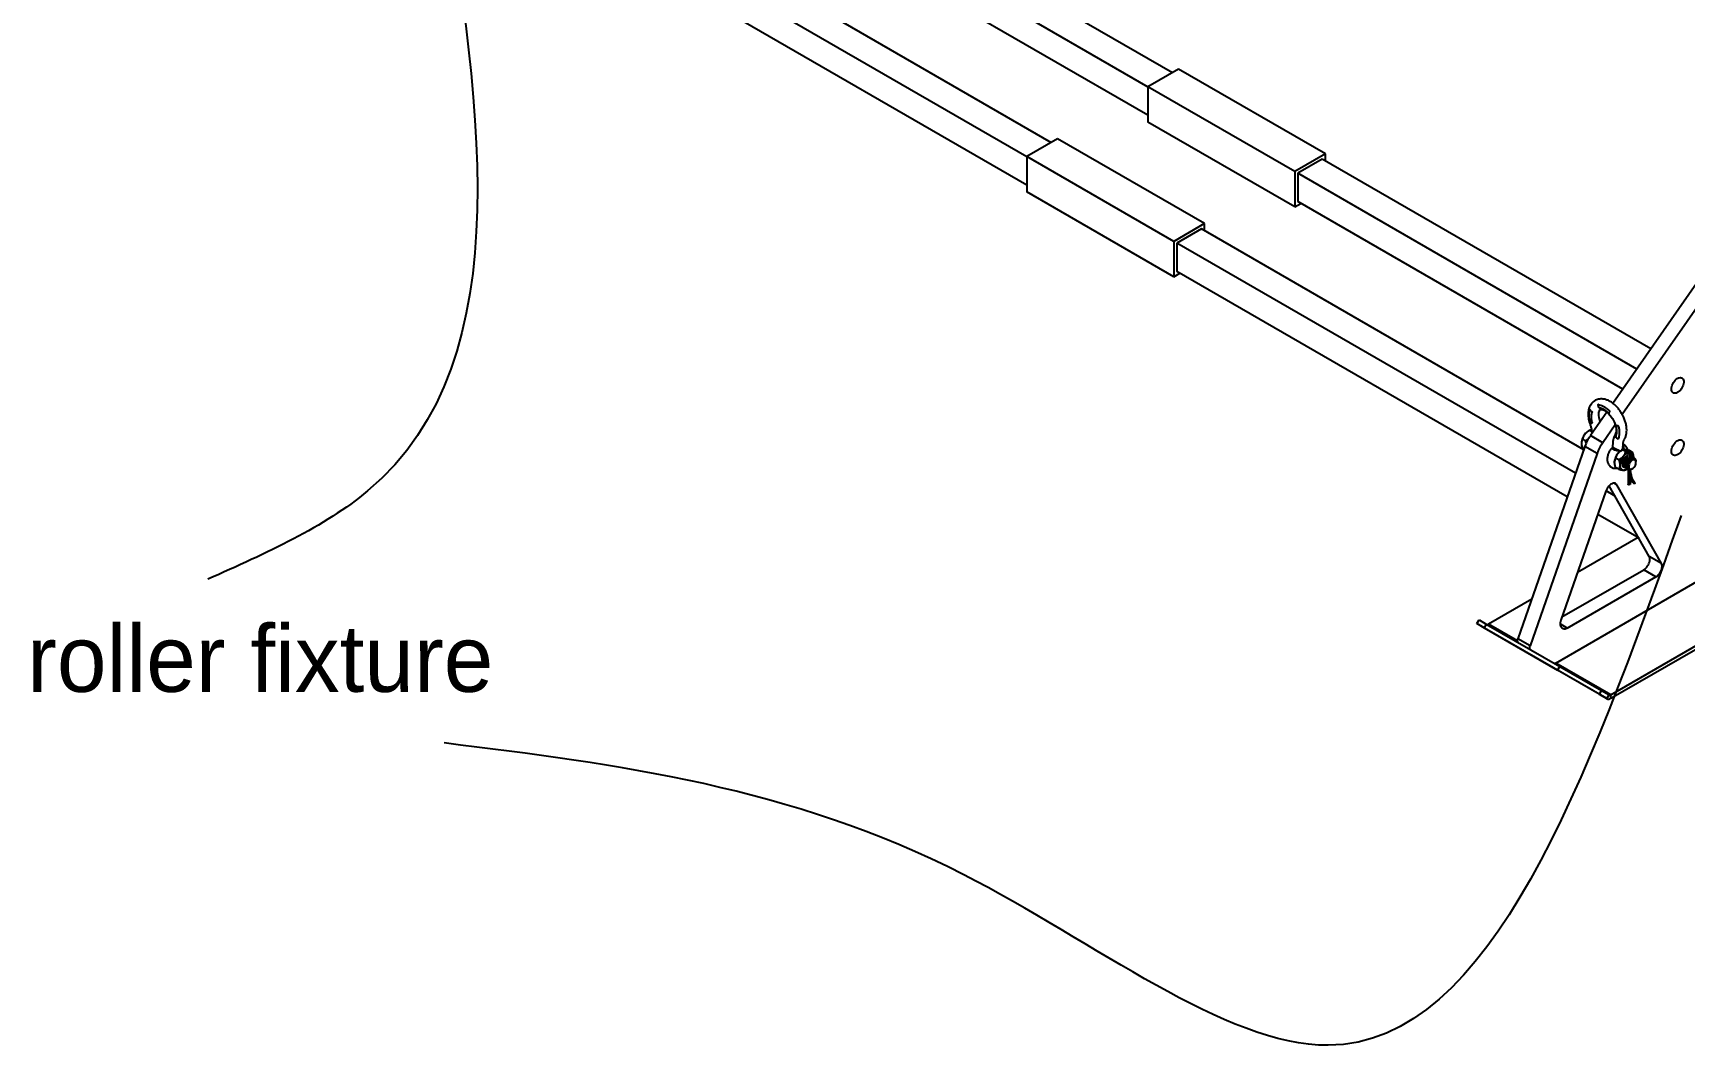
# Model space of a CAD drawing. Header units: inches. Extents: x 0.9 to 37.1, y -8.4 to 11.7.
# Drawn here: x 16.651 to 17.889, y -7.917 to -7.158 of the extents above; entities that cross this region are included whole.
import ezdxf

# ---------------------------------------------------------------- set-up
doc = ezdxf.new("R2010")
doc.units = ezdxf.units.IN
doc.header["$MEASUREMENT"] = 0

msp = doc.modelspace()

# ---------------------------------------------------------------- linework, layer by layer
at = {"color": 7, "linetype": 'Continuous', "lineweight": 25}
for p, q in [((17.12, -6.9657), (17.5045, -7.1876)), ((17.1016, -6.9763), (17.4861, -7.1982)), ((17.1016, -6.9974), (17.4861, -7.2194)), ((17.011, -7.0286), (17.3955, -7.2505)), ((17.0293, -7.018), (17.4138, -7.24)), ((17.011, -7.0498), (17.3955, -7.2717)), ((17.509, -7.185), (17.4861, -7.1982)), ((17.6191, -7.2485), (17.509, -7.185)), ((17.5962, -7.2618), (17.4861, -7.1982)), ((17.4861, -7.1982), (17.4861, -7.2247)), ((17.5962, -7.2882), (17.4861, -7.2247)), ((17.4184, -7.2373), (17.3955, -7.2505)), ((17.5285, -7.3008), (17.4184, -7.2373)), ((17.5055, -7.3141), (17.3955, -7.2505)), ((17.3955, -7.2505), (17.3955, -7.277)), ((17.6191, -7.2485), (17.5962, -7.2618)), ((17.6168, -7.2525), (17.5985, -7.2631)), ((17.863, -7.3946), (17.6168, -7.2525)), ((17.6191, -7.2538), (17.6191, -7.2485)), ((17.5962, -7.2618), (17.5962, -7.2882)), ((17.5985, -7.2631), (17.5985, -7.2843)), ((17.8525, -7.4097), (17.5985, -7.2631)), ((17.5055, -7.3406), (17.3955, -7.277)), ((17.5962, -7.2882), (17.6008, -7.2856)), ((17.842, -7.4248), (17.5985, -7.2843)), ((17.5285, -7.3008), (17.5055, -7.3141)), ((17.5285, -7.3061), (17.5285, -7.3008)), ((17.5055, -7.3141), (17.5055, -7.3406)), ((17.5262, -7.3048), (17.5078, -7.3154)), ((17.8127, -7.4702), (17.5262, -7.3048)), ((17.5078, -7.3154), (17.5078, -7.3366)), ((17.8065, -7.4878), (17.5078, -7.3154)), ((17.5055, -7.3406), (17.5101, -7.3379)), ((17.8004, -7.5055), (17.5078, -7.3366)), ((17.8972, -7.3456), (17.8346, -7.4355)), ((17.9064, -7.3509), (17.8416, -7.4438)), ((17.8236, -7.4366), (17.8235, -7.4367)), ((17.8172, -7.44), (17.8171, -7.4401)), ((17.8171, -7.4496), (17.8172, -7.4495)), ((17.8175, -7.45), (17.8174, -7.4501)), ((17.83, -7.442), (17.8177, -7.4596)), ((17.8187, -7.4502), (17.8188, -7.4502)), ((17.8188, -7.4502), (17.8189, -7.4501)), ((17.824, -7.4386), (17.8241, -7.4385)), ((17.8246, -7.4389), (17.8245, -7.4389)), ((17.8312, -7.4428), (17.8313, -7.4427)), ((17.814, -7.4634), (17.8117, -7.4621)), ((17.8169, -7.4557), (17.8161, -7.4562)), ((17.8187, -7.4568), (17.8169, -7.4557)), ((17.8269, -7.4649), (17.8177, -7.4596)), ((17.8363, -7.4514), (17.8269, -7.4649)), ((17.8368, -7.4522), (17.8367, -7.4523)), ((17.8367, -7.46), (17.8368, -7.4599)), ((17.8368, -7.4606), (17.8367, -7.4606)), ((17.8381, -7.462), (17.8382, -7.462)), ((17.8136, -7.4676), (17.7633, -7.6118)), ((17.8228, -7.4729), (17.7725, -7.6171)), ((17.8129, -7.4697), (17.8117, -7.469)), ((17.8228, -7.4729), (17.8136, -7.4676)), ((17.8343, -7.4679), (17.8343, -7.4679)), ((17.8418, -7.4701), (17.841, -7.4705)), ((17.8441, -7.4714), (17.8418, -7.4701)), ((17.8421, -7.4679), (17.8421, -7.4677)), ((17.8493, -7.4719), (17.8469, -7.4705)), ((17.8389, -7.4778), (17.8366, -7.4765)), ((17.8389, -7.4847), (17.8366, -7.4834)), ((17.8426, -7.483), (17.8427, -7.4831)), ((17.8435, -7.4835), (17.8436, -7.4836)), ((17.8441, -7.4852), (17.8449, -7.4847)), ((17.8444, -7.4841), (17.8445, -7.4841)), ((17.8452, -7.4763), (17.8453, -7.4764)), ((17.8453, -7.4846), (17.8454, -7.4847)), ((17.8474, -7.485), (17.8474, -7.4962)), ((17.8479, -7.4762), (17.848, -7.4762)), ((17.8485, -7.4847), (17.849, -7.4844)), ((17.8489, -7.4755), (17.8488, -7.4754)), ((17.849, -7.4844), (17.8488, -7.4845)), ((17.8488, -7.4845), (17.849, -7.4844)), ((17.849, -7.4844), (17.8491, -7.4843)), ((17.8498, -7.476), (17.8497, -7.4759)), ((17.85, -7.4762), (17.8501, -7.4758)), ((17.8507, -7.4765), (17.8506, -7.4765)), ((17.8518, -7.4785), (17.8518, -7.4789)), ((17.8518, -7.4785), (17.8518, -7.4788)), ((17.8518, -7.4789), (17.8518, -7.4788)), ((17.8518, -7.4796), (17.8518, -7.4794)), ((17.8618, -7.55), (17.8318, -7.4971)), ((17.8376, -7.4964), (17.8355, -7.4952)), ((17.8709, -7.5553), (17.8376, -7.4964)), ((17.8497, -7.495), (17.8508, -7.4956)), ((17.8293, -7.5011), (17.7956, -7.5979)), ((17.8362, -7.505), (17.8294, -7.501)), ((17.8541, -7.5364), (17.8232, -7.5186)), ((17.8534, -7.536), (17.808, -7.5622)), ((17.7964, -7.5954), (17.8576, -7.56)), ((17.8668, -7.5653), (17.8576, -7.56)), ((17.8709, -7.5553), (17.8618, -7.55)), ((17.7917, -7.6299), (17.9038, -7.5652)), ((17.8004, -7.6037), (17.8668, -7.5653)), ((17.7737, -7.582), (17.7413, -7.6007)), ((17.7326, -7.6004), (17.7343, -7.5976)), ((17.7343, -7.5976), (17.7396, -7.6007)), ((17.833, -7.6537), (17.9451, -7.589)), ((17.833, -7.6563), (17.9474, -7.5903)), ((17.7383, -7.6037), (17.7326, -7.6004)), ((17.738, -7.6035), (17.7326, -7.6004)), ((17.7396, -7.6007), (17.738, -7.6035)), ((17.738, -7.6035), (17.793, -7.6353)), ((17.83, -7.6566), (17.7383, -7.6037)), ((17.7396, -7.6007), (17.7947, -7.6324)), ((17.7631, -7.6133), (17.7413, -7.6007)), ((17.8004, -7.6037), (17.7951, -7.6006)), ((17.7964, -7.6035), (17.7972, -7.604)), ((17.7725, -7.6171), (17.7633, -7.6118)), ((17.833, -7.6537), (17.7917, -7.6299)), ((17.793, -7.6353), (17.7947, -7.6324)), ((17.8243, -7.6533), (17.793, -7.6353)), ((17.7947, -7.6324), (17.826, -7.6505)), ((17.826, -7.6505), (17.8243, -7.6533)), ((17.8243, -7.6533), (17.83, -7.6566)), ((17.826, -7.6505), (17.8317, -7.6538)), ((17.83, -7.6566), (17.8317, -7.6538)), ((17.833, -7.6563), (17.833, -7.6537))]:
    msp.add_line(p, q, dxfattribs=at)
at = {"color": 7, "linetype": 'Continuous', "lineweight": 25, "flags": 128}
for points in [[(17.8784, -7.4246), (17.8785, -7.4237), (17.8787, -7.4227), (17.879, -7.4217), (17.8794, -7.4207), (17.88, -7.4198), (17.8806, -7.4189), (17.8813, -7.4181), (17.882, -7.4174), (17.8828, -7.4168), (17.8836, -7.4164), (17.8843, -7.4162), (17.8851, -7.4161), (17.8857, -7.4162), (17.8863, -7.4164), (17.8868, -7.4168), (17.8872, -7.4174), (17.8874, -7.4181), (17.8876, -7.4189), (17.8876, -7.4198), (17.8874, -7.4208), (17.8872, -7.4218), (17.8868, -7.4228), (17.8863, -7.4238), (17.8857, -7.4247), (17.8851, -7.4255), (17.8843, -7.4263), (17.8836, -7.4269), (17.8828, -7.4274), (17.882, -7.4277), (17.8813, -7.4279), (17.8806, -7.4279), (17.88, -7.4277), (17.8794, -7.4274), (17.879, -7.4269), (17.8787, -7.4263), (17.8785, -7.4255), (17.8784, -7.4246)], [(17.8251, -7.449), (17.8249, -7.4484), (17.8245, -7.4473), (17.8243, -7.4461), (17.824, -7.4445), (17.824, -7.4431), (17.8241, -7.4418), (17.8244, -7.4409), (17.8248, -7.4403), (17.8251, -7.44), (17.8255, -7.4399), (17.8259, -7.4399), (17.8267, -7.4401), (17.8278, -7.4405), (17.8293, -7.4414), (17.8309, -7.4427), (17.8326, -7.4446), (17.8342, -7.4468), (17.8355, -7.4492), (17.8364, -7.4517), (17.8367, -7.4529), (17.8369, -7.454), (17.837, -7.455), (17.837, -7.4558), (17.8369, -7.4567), (17.8368, -7.4573), (17.8366, -7.458), (17.8363, -7.4588), (17.8357, -7.4598), (17.8352, -7.461), (17.835, -7.4618), (17.8347, -7.4627), (17.8345, -7.4639), (17.8344, -7.4655), (17.8343, -7.4673), (17.8343, -7.4679), (17.8343, -7.4679)], [(17.8784, -7.4712), (17.8785, -7.4703), (17.8787, -7.4693), (17.879, -7.4683), (17.8794, -7.4673), (17.88, -7.4664), (17.8806, -7.4655), (17.8813, -7.4647), (17.882, -7.464), (17.8828, -7.4634), (17.8836, -7.463), (17.8843, -7.4628), (17.8851, -7.4627), (17.8857, -7.4628), (17.8863, -7.463), (17.8868, -7.4634), (17.8872, -7.464), (17.8874, -7.4647), (17.8876, -7.4655), (17.8876, -7.4664), (17.8874, -7.4674), (17.8872, -7.4684), (17.8868, -7.4694), (17.8863, -7.4704), (17.8857, -7.4713), (17.8851, -7.4721), (17.8843, -7.4729), (17.8836, -7.4735), (17.8828, -7.474), (17.882, -7.4743), (17.8813, -7.4745), (17.8806, -7.4745), (17.88, -7.4743), (17.8794, -7.474), (17.879, -7.4735), (17.8787, -7.4729), (17.8785, -7.4721), (17.8784, -7.4712)], [(17.8452, -7.4747), (17.8449, -7.4748), (17.8442, -7.4753), (17.8436, -7.4759), (17.843, -7.4766), (17.8425, -7.4774), (17.8421, -7.4782), (17.8417, -7.4791), (17.8415, -7.4799), (17.8415, -7.4807), (17.8415, -7.4815), (17.8417, -7.4821), (17.8421, -7.4826), (17.8424, -7.4829)], [(17.8475, -7.4721), (17.8469, -7.4721), (17.8462, -7.4722), (17.8456, -7.4725), (17.8449, -7.4728), (17.8442, -7.4732), (17.8436, -7.4738), (17.8429, -7.4744), (17.8423, -7.4751)], [(17.8477, -7.4769), (17.8477, -7.4768), (17.8478, -7.4765), (17.8479, -7.4761), (17.8483, -7.4754), (17.8485, -7.4747), (17.8485, -7.474), (17.8483, -7.4734), (17.848, -7.4731), (17.8477, -7.4729), (17.8473, -7.4728), (17.8469, -7.4728), (17.8463, -7.4731), (17.8457, -7.4736), (17.8454, -7.474), (17.8452, -7.4745), (17.8451, -7.4749), (17.8451, -7.4753), (17.8451, -7.4757), (17.8452, -7.476), (17.8453, -7.4762), (17.8455, -7.4764), (17.8457, -7.4766), (17.8458, -7.4768), (17.8459, -7.4771), (17.8459, -7.4771)], [(17.8501, -7.4758), (17.85, -7.475), (17.8499, -7.4743), (17.8497, -7.4737), (17.8494, -7.4732), (17.849, -7.4728), (17.8485, -7.4724), (17.848, -7.4722), (17.8475, -7.4721)], [(17.8397, -7.4817), (17.8398, -7.4825), (17.8399, -7.4832), (17.8401, -7.4838), (17.8404, -7.4843), (17.8408, -7.4847), (17.8412, -7.4851), (17.8418, -7.4853), (17.8423, -7.4854)], [(17.8463, -7.4848), (17.8462, -7.4849), (17.8454, -7.4847), (17.8449, -7.4842), (17.8446, -7.4834), (17.8445, -7.4825), (17.8447, -7.4814), (17.8451, -7.4803), (17.8457, -7.4792), (17.8464, -7.4782), (17.8473, -7.4773), (17.8482, -7.4767), (17.8491, -7.4764), (17.85, -7.4763), (17.8507, -7.4765), (17.8515, -7.4773), (17.8518, -7.4785), (17.8518, -7.4785)], [(17.8491, -7.478), (17.8485, -7.4784), (17.848, -7.479), (17.8474, -7.4796), (17.847, -7.4803), (17.8467, -7.4811), (17.8465, -7.4819), (17.8464, -7.4826), (17.8464, -7.4833), (17.8466, -7.4838), (17.8468, -7.4843), (17.8472, -7.4846), (17.8477, -7.4847), (17.8482, -7.4847), (17.8488, -7.4845), (17.8494, -7.4842), (17.85, -7.4837), (17.8505, -7.4831), (17.851, -7.4824), (17.8514, -7.4817), (17.8516, -7.4809), (17.8518, -7.4801), (17.8518, -7.4794), (17.8517, -7.4788), (17.8515, -7.4783), (17.8512, -7.4779), (17.8508, -7.4777), (17.8502, -7.4777), (17.8497, -7.4778), (17.8491, -7.478)], [(17.8376, -7.4964), (17.8371, -7.4959), (17.8366, -7.4955), (17.836, -7.4953), (17.8354, -7.4952), (17.8346, -7.4953), (17.8338, -7.4956), (17.8331, -7.496), (17.8323, -7.4966), (17.8316, -7.4974), (17.8309, -7.4982), (17.8303, -7.4991), (17.8298, -7.5001), (17.8293, -7.5011)], [(17.8474, -7.4962), (17.8471, -7.4963), (17.8468, -7.4964), (17.8464, -7.4964), (17.8461, -7.4963), (17.8459, -7.4961), (17.8459, -7.4959)], [(17.8576, -7.56), (17.8584, -7.5595), (17.8592, -7.5589), (17.8599, -7.5581), (17.8605, -7.5572), (17.8611, -7.5563), (17.8615, -7.5553), (17.8619, -7.5543), (17.8621, -7.5533), (17.8622, -7.5524), (17.8622, -7.5515), (17.862, -7.5507), (17.8618, -7.55)], [(17.8668, -7.5653), (17.8676, -7.5648), (17.8683, -7.5642), (17.869, -7.5634), (17.8697, -7.5625), (17.8702, -7.5616), (17.8707, -7.5606), (17.8711, -7.5596), (17.8713, -7.5586), (17.8714, -7.5577), (17.8714, -7.5568), (17.8712, -7.556), (17.8709, -7.5553)], [(17.7956, -7.5979), (17.7953, -7.5988), (17.7951, -7.5997), (17.7951, -7.6006), (17.7951, -7.6014), (17.7953, -7.6021), (17.7956, -7.6027), (17.796, -7.6032), (17.7964, -7.6035)], [(17.7637, -7.6146), (17.7635, -7.6144), (17.7633, -7.6142), (17.7632, -7.6139), (17.7631, -7.6135), (17.7631, -7.6131), (17.7631, -7.6127), (17.7632, -7.6122), (17.7633, -7.6118)], [(17.7729, -7.6199), (17.7727, -7.6197), (17.7725, -7.6195), (17.7723, -7.6192), (17.7723, -7.6188), (17.7722, -7.6184), (17.7723, -7.618), (17.7723, -7.6175), (17.7725, -7.6171)]]:
    msp.add_lwpolyline(points, dxfattribs=at)
at = {"color": 7, "linetype": 'Continuous', "lineweight": 25}
for centre, radius, start, end in [((17.8221, -7.4656), 0.0112, 140.2279, 177.3607), ((17.821, -7.4643), 0.0095, 121.1127, 142.0209), ((17.8448, -7.4786), 0.0331, 145.0468, 160.6009), ((17.854, -7.4839), 0.0331, 145.0468, 160.6009), ((17.847, -7.48), 0.0112, 140.2279, 177.3607), ((17.8459, -7.4787), 0.0095, 121.1127, 142.0209), ((17.8509, -7.4823), 0.0112, 140.2279, 177.3607), ((17.8424, -7.4805), 0.00487, 268.8707, 305.1556), ((17.8504, -7.4951), 0.000721, 308.9204, 35.3472), ((17.7405, -7.5996), 0.0014, 249.6196, 305.267), ((17.7985, -7.601), 0.00326, 245.686, 305.6182), ((17.7909, -7.6287), 0.0014, 249.6196, 305.267), ((17.8313, -7.6539), 0.003, 245.686, 305.6182), ((17.8322, -7.6526), 0.00137, 245.686, 305.6182)]:
    msp.add_arc(centre, radius, start, end, dxfattribs=at)
for points in [[(16.9523, -7.0053), (16.9016, -7.501), (16.7818, -7.5672)], [(17.8857, -7.5193), (17.6213, -7.9162), (17.3482, -7.7885), (16.959, -7.6898)]]:
    msp.add_spline(points, degree=3)
for points, knots in [([(17.8422, -7.4679), (17.8422, -7.4679), (17.8422, -7.4674), (17.8422, -7.4665), (17.8422, -7.4656), (17.8423, -7.4648), (17.8425, -7.4642), (17.8426, -7.4637), (17.8427, -7.4633), (17.843, -7.4627), (17.8434, -7.4619), (17.8439, -7.461), (17.8443, -7.4598), (17.8446, -7.4587), (17.8448, -7.4573), (17.8449, -7.4554), (17.8448, -7.453), (17.8443, -7.4503), (17.8434, -7.4475), (17.8422, -7.4448), (17.8407, -7.4423), (17.8391, -7.4399), (17.8372, -7.4377), (17.8351, -7.4358), (17.8329, -7.4342), (17.8307, -7.4331), (17.8287, -7.4324), (17.827, -7.4321), (17.8255, -7.4321), (17.8239, -7.4322), (17.8223, -7.4327), (17.821, -7.4334), (17.8197, -7.4343), (17.8185, -7.4356), (17.8175, -7.4371), (17.8168, -7.4386), (17.8163, -7.4402), (17.8161, -7.442), (17.816, -7.4438), (17.8161, -7.4455), (17.8164, -7.4471), (17.8167, -7.4488), (17.8173, -7.4507), (17.8179, -7.4524), (17.8183, -7.454), (17.8185, -7.4553), (17.8187, -7.4568), (17.8187, -7.4577), (17.8188, -7.4581)], [0, 0, 0, 0, 0.001915, 0.020426, 0.034805, 0.047289, 0.058553, 0.067988, 0.0765, 0.086026, 0.099052, 0.121173, 0.140095, 0.155506, 0.168971, 0.196451, 0.226204, 0.25973, 0.293698, 0.326108, 0.35765, 0.389639, 0.422116, 0.45496, 0.488095, 0.520756, 0.551843, 0.570243, 0.591195, 0.615707, 0.638437, 0.658997, 0.67806, 0.704528, 0.732169, 0.752255, 0.775029, 0.800033, 0.823014, 0.843075, 0.862421, 0.882059, 0.904173, 0.930255, 0.944583, 0.962157, 0.981621, 1, 1, 1, 1]), ([(17.8235, -7.4367), (17.8235, -7.4366), (17.8235, -7.4365), (17.8235, -7.4364), (17.8236, -7.4363), (17.8237, -7.4363), (17.8237, -7.4363), (17.8237, -7.4363)], [0, 0, 0, 0, 0.222829, 0.445601, 0.668475, 0.881359, 1, 1, 1, 1]), ([(17.8235, -7.4367), (17.8235, -7.437), (17.8236, -7.4376), (17.8238, -7.4382), (17.824, -7.4386)], [0, 0, 0, 0, 0.394872, 1, 1, 1, 1]), ([(17.8237, -7.4363), (17.8237, -7.4363), (17.8236, -7.4363), (17.8236, -7.4364), (17.8236, -7.4365), (17.8236, -7.4366), (17.8236, -7.4366)], [0, 0, 0, 0, 0.003807, 0.330978, 0.681257, 1, 1, 1, 1]), ([(17.8241, -7.4385), (17.824, -7.4383), (17.8237, -7.4378), (17.8236, -7.4371), (17.8236, -7.4367), (17.8236, -7.4366)], [0, 0, 0, 0, 0.379037, 0.977812, 1, 1, 1, 1]), ([(17.8237, -7.4363), (17.8243, -7.4364), (17.8254, -7.4366), (17.8272, -7.4374), (17.8291, -7.4385), (17.8307, -7.4398), (17.8317, -7.4407), (17.832, -7.441)], [0, 0, 0, 0, 0.209549, 0.424202, 0.651946, 0.886295, 1, 1, 1, 1]), ([(17.8171, -7.4496), (17.8169, -7.4488), (17.8165, -7.4473), (17.8163, -7.4451), (17.8164, -7.4429), (17.8167, -7.4413), (17.817, -7.4404), (17.8171, -7.4401)], [0, 0, 0, 0, 0.209482, 0.424062, 0.651773, 0.886085, 1, 1, 1, 1]), ([(17.8172, -7.44), (17.817, -7.4406), (17.8166, -7.4417), (17.8164, -7.4436), (17.8165, -7.4459), (17.8168, -7.4479), (17.8171, -7.4491), (17.8172, -7.4495)], [0, 0, 0, 0, 0.209549, 0.424202, 0.651947, 0.886295, 1, 1, 1, 1]), ([(17.8171, -7.4401), (17.8171, -7.4401), (17.8171, -7.44), (17.8172, -7.44), (17.8173, -7.44), (17.8173, -7.4401), (17.8174, -7.4402), (17.8174, -7.4402)], [0, 0, 0, 0, 0.195099, 0.38994, 0.591787, 0.806895, 1, 1, 1, 1]), ([(17.8174, -7.4501), (17.8174, -7.4501), (17.8173, -7.45), (17.8172, -7.4499), (17.8172, -7.4498), (17.8171, -7.4497), (17.8171, -7.4496), (17.8171, -7.4496)], [0, 0, 0, 0, 0.222841, 0.445633, 0.668355, 0.881018, 1, 1, 1, 1]), ([(17.8172, -7.4495), (17.8172, -7.4496), (17.8172, -7.4497), (17.8173, -7.4498), (17.8174, -7.4499), (17.8174, -7.45), (17.8175, -7.45), (17.8175, -7.45)], [0, 0, 0, 0, 0.194039, 0.38781, 0.588826, 0.803896, 1, 1, 1, 1]), ([(17.8174, -7.4402), (17.8175, -7.4404), (17.8179, -7.4409), (17.8184, -7.4414), (17.8187, -7.4416)], [0, 0, 0, 0, 0.394777, 1, 1, 1, 1]), ([(17.8174, -7.4501), (17.8175, -7.4501), (17.8179, -7.4502), (17.8184, -7.4502), (17.8187, -7.4502)], [0, 0, 0, 0, 0.394855, 1, 1, 1, 1]), ([(17.8188, -7.4502), (17.8186, -7.4502), (17.8181, -7.4502), (17.8177, -7.4501), (17.8175, -7.45), (17.8175, -7.45)], [0, 0, 0, 0, 0.379023, 0.977782, 1, 1, 1, 1]), ([(17.819, -7.4498), (17.8189, -7.4493), (17.8186, -7.4482), (17.8184, -7.4466), (17.8184, -7.4449), (17.8186, -7.4433), (17.8189, -7.4425), (17.819, -7.4421)], [0, 0, 0, 0, 0.177663, 0.358328, 0.588614, 0.825576, 1, 1, 1, 1]), ([(17.8187, -7.4416), (17.8188, -7.4416), (17.8189, -7.4417), (17.819, -7.4418), (17.819, -7.442), (17.819, -7.442), (17.819, -7.4421), (17.819, -7.4421)], [0, 0, 0, 0, 0.231752, 0.463452, 0.694894, 0.914305, 1, 1, 1, 1]), ([(17.819, -7.4498), (17.819, -7.4498), (17.819, -7.4499), (17.819, -7.45), (17.8189, -7.4501), (17.8188, -7.4502), (17.8188, -7.4502), (17.8187, -7.4502)], [0, 0, 0, 0, 0.201398, 0.402484, 0.611924, 0.836481, 1, 1, 1, 1]), ([(17.8245, -7.4389), (17.8245, -7.4389), (17.8244, -7.4389), (17.8243, -7.4388), (17.8242, -7.4388), (17.8241, -7.4387), (17.824, -7.4386), (17.824, -7.4386)], [0, 0, 0, 0, 0.201517, 0.402727, 0.612158, 0.836545, 1, 1, 1, 1]), ([(17.8241, -7.4385), (17.8241, -7.4385), (17.8242, -7.4386), (17.8243, -7.4387), (17.8245, -7.4388), (17.8246, -7.4389), (17.8246, -7.4389), (17.8246, -7.4389)], [0, 0, 0, 0, 0.232737, 0.465417, 0.697853, 0.917226, 1, 1, 1, 1]), ([(17.8245, -7.4389), (17.8249, -7.439), (17.8257, -7.4391), (17.827, -7.4397), (17.8285, -7.4405), (17.8299, -7.4416), (17.8308, -7.4424), (17.8312, -7.4428)], [0, 0, 0, 0, 0.177675, 0.358353, 0.588677, 0.825681, 1, 1, 1, 1]), ([(17.8313, -7.4427), (17.8309, -7.4424), (17.8302, -7.4416), (17.8289, -7.4406), (17.8274, -7.4398), (17.8259, -7.4391), (17.825, -7.4389), (17.8246, -7.4389)], [0, 0, 0, 0, 0.171093, 0.344863, 0.575187, 0.812191, 1, 1, 1, 1]), ([(17.8315, -7.4429), (17.8315, -7.4429), (17.8314, -7.4429), (17.8314, -7.4429), (17.8313, -7.4429), (17.8312, -7.4428), (17.8312, -7.4428), (17.8312, -7.4428)], [0, 0, 0, 0, 0.231768, 0.463485, 0.694955, 0.914385, 1, 1, 1, 1]), ([(17.8313, -7.4427), (17.8313, -7.4427), (17.8314, -7.4428), (17.8314, -7.4429), (17.8315, -7.4429), (17.8315, -7.4429)], [0, 0, 0, 0, 0.396927, 0.793205, 1, 1, 1, 1]), ([(17.832, -7.4416), (17.8319, -7.4418), (17.8316, -7.4423), (17.8315, -7.4427), (17.8315, -7.4429)], [0, 0, 0, 0, 0.394872, 1, 1, 1, 1]), ([(17.832, -7.441), (17.832, -7.441), (17.832, -7.4411), (17.8321, -7.4412), (17.8321, -7.4414), (17.8321, -7.4415), (17.832, -7.4416), (17.832, -7.4416)], [0, 0, 0, 0, 0.195126, 0.389995, 0.591841, 0.806918, 1, 1, 1, 1]), ([(17.8117, -7.4621), (17.8116, -7.4624), (17.8113, -7.463), (17.811, -7.464), (17.8109, -7.4647), (17.8109, -7.4651)], [0, 0, 0, 0, 0.372063, 0.681847, 1, 1, 1, 1]), ([(17.8135, -7.4585), (17.8131, -7.459), (17.8123, -7.4602), (17.8119, -7.4615), (17.8117, -7.4621)], [0, 0, 0, 0, 0.504002, 1, 1, 1, 1]), ([(17.8169, -7.4557), (17.8163, -7.456), (17.8152, -7.4567), (17.8141, -7.4577), (17.8136, -7.4583), (17.8135, -7.4585)], [0, 0, 0, 0, 0.432386, 0.879556, 1, 1, 1, 1]), ([(17.814, -7.4634), (17.8145, -7.4631), (17.8155, -7.4626), (17.8162, -7.4618), (17.8165, -7.4616)], [0, 0, 0, 0, 0.6016306, 1, 1, 1, 1]), ([(17.8187, -7.4555), (17.8183, -7.4555), (17.8174, -7.4554), (17.8171, -7.4556), (17.8169, -7.4557)], [0, 0, 0, 0, 0.504002, 1, 1, 1, 1]), ([(17.8367, -7.4523), (17.8367, -7.4523), (17.8366, -7.4522), (17.8366, -7.4521), (17.8367, -7.452), (17.8367, -7.452), (17.8367, -7.452), (17.8367, -7.452)], [0, 0, 0, 0, 0.201542, 0.402777, 0.612209, 0.836572, 1, 1, 1, 1]), ([(17.8367, -7.4606), (17.8367, -7.4606), (17.8367, -7.4605), (17.8366, -7.4603), (17.8366, -7.4602), (17.8367, -7.46), (17.8367, -7.46), (17.8367, -7.46)], [0, 0, 0, 0, 0.231767, 0.463476, 0.695096, 0.914668, 1, 1, 1, 1]), ([(17.8381, -7.4521), (17.8379, -7.4521), (17.8373, -7.4522), (17.837, -7.4521), (17.8367, -7.452)], [0, 0, 0, 0, 0.394777, 1, 1, 1, 1]), ([(17.8367, -7.452), (17.8367, -7.452), (17.8367, -7.4521), (17.8368, -7.4522), (17.8368, -7.4522), (17.8368, -7.4522)], [0, 0, 0, 0, 0.321002, 0.813837, 1, 1, 1, 1]), ([(17.8367, -7.4523), (17.8368, -7.4528), (17.8371, -7.4539), (17.8373, -7.4555), (17.8373, -7.4572), (17.8371, -7.4588), (17.8368, -7.4596), (17.8367, -7.46)], [0, 0, 0, 0, 0.177651, 0.358305, 0.588629, 0.825633, 1, 1, 1, 1]), ([(17.8368, -7.4599), (17.8368, -7.46), (17.8367, -7.46), (17.8367, -7.4602), (17.8368, -7.4603), (17.8368, -7.4604), (17.8368, -7.4605), (17.8368, -7.4606)], [0, 0, 0, 0, 0.200107, 0.399881, 0.608529, 0.833406, 1, 1, 1, 1]), ([(17.8381, -7.462), (17.8379, -7.4619), (17.8373, -7.4615), (17.837, -7.4609), (17.8367, -7.4606)], [0, 0, 0, 0, 0.394855, 1, 1, 1, 1]), ([(17.8368, -7.4599), (17.8369, -7.4596), (17.8371, -7.4589), (17.8374, -7.4575), (17.8374, -7.4558), (17.8372, -7.454), (17.8369, -7.4528), (17.8368, -7.4522)], [0, 0, 0, 0, 0.171082, 0.344839, 0.575119, 0.812076, 1, 1, 1, 1]), ([(17.8368, -7.4606), (17.837, -7.4608), (17.8373, -7.4613), (17.8378, -7.4617), (17.8382, -7.462), (17.8382, -7.462)], [0, 0, 0, 0, 0.379023, 0.977782, 1, 1, 1, 1]), ([(17.8381, -7.4521), (17.8381, -7.4521), (17.8382, -7.4521), (17.8384, -7.4522), (17.8385, -7.4523), (17.8386, -7.4524), (17.8386, -7.4525), (17.8386, -7.4525)], [0, 0, 0, 0, 0.22285, 0.445642, 0.668551, 0.881462, 1, 1, 1, 1]), ([(17.8386, -7.462), (17.8386, -7.462), (17.8385, -7.4621), (17.8385, -7.4621), (17.8383, -7.4621), (17.8382, -7.4621), (17.8381, -7.462), (17.8381, -7.462)], [0, 0, 0, 0, 0.195201, 0.390151, 0.591911, 0.806762, 1, 1, 1, 1]), ([(17.8382, -7.462), (17.8382, -7.462), (17.8383, -7.462), (17.8384, -7.4621), (17.8385, -7.4621), (17.8386, -7.462)], [0, 0, 0, 0, 0.35723, 0.714371, 1, 1, 1, 1]), ([(17.8386, -7.4525), (17.8388, -7.4533), (17.8392, -7.4548), (17.8394, -7.457), (17.8393, -7.4592), (17.839, -7.4608), (17.8387, -7.4617), (17.8386, -7.462)], [0, 0, 0, 0, 0.209549, 0.424203, 0.651947, 0.886295, 1, 1, 1, 1]), ([(17.8109, -7.4651), (17.8109, -7.4652), (17.8109, -7.4657), (17.8111, -7.4667), (17.8114, -7.468), (17.8116, -7.4687), (17.8117, -7.469)], [0, 0, 0, 0, 0.062849, 0.423373, 0.79725, 1, 1, 1, 1]), ([(17.8145, -7.4653), (17.8145, -7.4652), (17.8144, -7.4646), (17.8142, -7.4639), (17.814, -7.4634)], [0, 0, 0, 0, 0.223693, 1, 1, 1, 1]), ([(17.834, -7.4687), (17.8339, -7.4688), (17.8335, -7.4692), (17.8328, -7.47), (17.8321, -7.471), (17.8315, -7.4721), (17.831, -7.4732), (17.8306, -7.4744), (17.8304, -7.4757), (17.8303, -7.4766), (17.8303, -7.4774), (17.8303, -7.4781), (17.8304, -7.479), (17.8307, -7.48), (17.8311, -7.4809), (17.8316, -7.4817), (17.8322, -7.4824), (17.833, -7.483), (17.8339, -7.4835), (17.8348, -7.4839), (17.8357, -7.484), (17.8367, -7.4841), (17.8373, -7.484), (17.8376, -7.4839)], [0, 0, 0, 0, 0.0217794, 0.0777466, 0.1335483, 0.189364, 0.2454581, 0.3020803, 0.3595554, 0.418102, 0.4365656, 0.4711521, 0.5232643, 0.5733648, 0.6216133, 0.6684226, 0.7142601, 0.7639268, 0.8121673, 0.8594231, 0.9061656, 0.9530529, 1, 1, 1, 1]), ([(17.8397, -7.4715), (17.8396, -7.4715), (17.8391, -7.4714), (17.8381, -7.4711), (17.8369, -7.4708), (17.8358, -7.4704), (17.8348, -7.4699), (17.8341, -7.4694), (17.8338, -7.4689), (17.8339, -7.4688), (17.834, -7.4687)], [0, 0, 0, 0, 0.066002, 0.220537, 0.353052, 0.475186, 0.597307, 0.73157, 0.886622, 1, 1, 1, 1]), ([(17.8343, -7.4679), (17.8343, -7.468), (17.8342, -7.4683), (17.8341, -7.4686), (17.834, -7.4687), (17.834, -7.4687)], [0, 0, 0, 0, 0.46502, 0.990661, 1, 1, 1, 1]), ([(17.8343, -7.4679), (17.8343, -7.4679), (17.8342, -7.4679), (17.8345, -7.4682), (17.8349, -7.4684), (17.8354, -7.4687), (17.8363, -7.4692), (17.8373, -7.4697), (17.8385, -7.4703), (17.8395, -7.4708), (17.8399, -7.4711), (17.8401, -7.4712)], [0, 0, 0, 0, 0.050673, 0.211317, 0.258601, 0.349, 0.473288, 0.598767, 0.737494, 0.900897, 1, 1, 1, 1]), ([(17.8366, -7.4765), (17.8368, -7.476), (17.8371, -7.4748), (17.8378, -7.4736), (17.8383, -7.473), (17.8384, -7.4728)], [0, 0, 0, 0, 0.432386, 0.879556, 1, 1, 1, 1]), ([(17.8384, -7.4728), (17.8389, -7.4723), (17.8399, -7.4712), (17.8412, -7.4705), (17.8418, -7.4701)], [0, 0, 0, 0, 0.504002, 1, 1, 1, 1]), ([(17.8423, -7.4751), (17.8418, -7.4756), (17.8408, -7.4767), (17.8396, -7.4775), (17.8389, -7.4778)], [0, 0, 0, 0, 0.504002, 1, 1, 1, 1]), ([(17.8417, -7.47), (17.8418, -7.4698), (17.842, -7.4692), (17.8422, -7.4685), (17.8421, -7.468), (17.8421, -7.4679)], [0, 0, 0, 0, 0.380314, 0.807241, 1, 1, 1, 1]), ([(17.8451, -7.4752), (17.8448, -7.4754), (17.8443, -7.4757), (17.8435, -7.4765), (17.8428, -7.4775), (17.8422, -7.4787), (17.8418, -7.4798), (17.8416, -7.4809), (17.8417, -7.4818), (17.842, -7.4826), (17.8424, -7.4829), (17.8426, -7.483)], [0, 0, 0, 0, 0.081453, 0.196849, 0.310792, 0.426347, 0.540513, 0.655591, 0.770669, 0.884835, 1, 1, 1, 1]), ([(17.8418, -7.4701), (17.842, -7.47), (17.8423, -7.4699), (17.843, -7.4698), (17.8435, -7.4698), (17.8436, -7.4699)], [0, 0, 0, 0, 0.432386, 0.879556, 1, 1, 1, 1]), ([(17.8422, -7.4668), (17.8423, -7.467), (17.8425, -7.4673), (17.8426, -7.4679), (17.8426, -7.4686), (17.8423, -7.4694), (17.8421, -7.4698), (17.8421, -7.47)], [0, 0, 0, 0, 0.2686713, 0.2716438, 0.6253087, 0.8558311, 1, 1, 1, 1]), ([(17.8459, -7.4703), (17.8458, -7.47), (17.8456, -7.4694), (17.8451, -7.4685), (17.8445, -7.4677), (17.8438, -7.4671), (17.843, -7.4665), (17.8425, -7.4663), (17.8422, -7.4662)], [0, 0, 0, 0, 0.170792, 0.339038, 0.503016, 0.682052, 0.855271, 1, 1, 1, 1]), ([(17.8441, -7.4714), (17.8439, -7.472), (17.8436, -7.4731), (17.8429, -7.4743), (17.8424, -7.475), (17.8423, -7.4751)], [0, 0, 0, 0, 0.432386, 0.879556, 1, 1, 1, 1]), ([(17.8436, -7.4699), (17.8441, -7.4699), (17.8451, -7.4701), (17.8463, -7.4704), (17.8469, -7.4705)], [0, 0, 0, 0, 0.504002, 1, 1, 1, 1]), ([(17.8475, -7.4721), (17.847, -7.472), (17.846, -7.4719), (17.8447, -7.4716), (17.8441, -7.4714)], [0, 0, 0, 0, 0.504002, 1, 1, 1, 1]), ([(17.8474, -7.4771), (17.8474, -7.4768), (17.8475, -7.4763), (17.8479, -7.4756), (17.8481, -7.4751), (17.8482, -7.4748), (17.8482, -7.4745), (17.8481, -7.4742), (17.8478, -7.4741), (17.8474, -7.4742), (17.8471, -7.4744), (17.8467, -7.4749), (17.8466, -7.4753), (17.8465, -7.4757), (17.8466, -7.4759), (17.8467, -7.476), (17.8468, -7.4761), (17.847, -7.4762), (17.8472, -7.4765), (17.8473, -7.4768), (17.8473, -7.4771), (17.8473, -7.4772)], [0, 0, 0, 0, 0.111165, 0.207627, 0.245348, 0.283064, 0.32078, 0.377636, 0.434503, 0.491378, 0.548247, 0.605104, 0.661968, 0.704782, 0.747591, 0.767809, 0.788025, 0.82713, 0.886232, 0.978923, 1, 1, 1, 1]), ([(17.8493, -7.4719), (17.8491, -7.472), (17.8487, -7.4721), (17.8481, -7.4722), (17.8476, -7.4721), (17.8475, -7.4721)], [0, 0, 0, 0, 0.432386, 0.879556, 1, 1, 1, 1]), ([(17.8488, -7.4754), (17.8488, -7.4754), (17.8487, -7.4753), (17.8485, -7.4753), (17.8483, -7.4753)], [0, 0, 0, 0, 0.00538, 1, 1, 1, 1]), ([(17.8501, -7.4758), (17.85, -7.4754), (17.85, -7.4746), (17.8497, -7.4733), (17.8494, -7.4724), (17.8493, -7.4719)], [0, 0, 0, 0, 0.309209, 0.627917, 1, 1, 1, 1]), ([(17.8358, -7.4795), (17.8358, -7.4791), (17.8359, -7.4784), (17.8362, -7.4774), (17.8365, -7.4768), (17.8366, -7.4765)], [0, 0, 0, 0, 0.309209, 0.627917, 1, 1, 1, 1]), ([(17.8366, -7.4834), (17.8365, -7.4831), (17.8363, -7.4824), (17.836, -7.4811), (17.8358, -7.4801), (17.8358, -7.4796), (17.8358, -7.4795)], [0, 0, 0, 0, 0.201665, 0.56365, 0.936711, 1, 1, 1, 1]), ([(17.8389, -7.4778), (17.8391, -7.4783), (17.8394, -7.4792), (17.8397, -7.4806), (17.8397, -7.4813), (17.8397, -7.4817)], [0, 0, 0, 0, 0.3720856, 0.6818593, 1, 1, 1, 1]), ([(17.8397, -7.4817), (17.8397, -7.4818), (17.8397, -7.4823), (17.8396, -7.4832), (17.8393, -7.4841), (17.839, -7.4846), (17.8389, -7.4847)], [0, 0, 0, 0, 0.063287, 0.424125, 0.798339, 1, 1, 1, 1]), ([(17.8389, -7.4847), (17.8395, -7.4849), (17.8406, -7.4851), (17.8417, -7.4853), (17.8422, -7.4854), (17.8423, -7.4854)], [0, 0, 0, 0, 0.432386, 0.879556, 1, 1, 1, 1]), ([(17.8431, -7.4832), (17.843, -7.4832), (17.8426, -7.4831), (17.8421, -7.4826), (17.8418, -7.4819), (17.8418, -7.4809), (17.8419, -7.4799), (17.8423, -7.4787), (17.8427, -7.478), (17.8431, -7.4773), (17.8436, -7.4766), (17.8444, -7.4758), (17.8449, -7.4755), (17.8451, -7.4754)], [0, 0, 0, 0, 0.0736524, 0.1821964, 0.2894349, 0.3975312, 0.5052328, 0.6120648, 0.7202123, 0.7214203, 0.828451, 0.9368454, 1, 1, 1, 1]), ([(17.8423, -7.4854), (17.8427, -7.4854), (17.8435, -7.4854), (17.8439, -7.4853), (17.8441, -7.4852)], [0, 0, 0, 0, 0.504002, 1, 1, 1, 1]), ([(17.8452, -7.4763), (17.845, -7.4766), (17.8444, -7.4771), (17.8437, -7.4781), (17.8431, -7.4792), (17.8427, -7.4803), (17.8426, -7.4814), (17.8426, -7.4823), (17.8429, -7.4831), (17.8433, -7.4834), (17.8435, -7.4835)], [0, 0, 0, 0, 0.120975, 0.240488, 0.367831, 0.493642, 0.620459, 0.747276, 0.873087, 1, 1, 1, 1]), ([(17.844, -7.4837), (17.8439, -7.4837), (17.8435, -7.4836), (17.8431, -7.4831), (17.8428, -7.4824), (17.8427, -7.4815), (17.8428, -7.4804), (17.8432, -7.4792), (17.8438, -7.4782), (17.8445, -7.4772), (17.845, -7.4767), (17.8453, -7.4764)], [0, 0, 0, 0, 0.077352, 0.195812, 0.312847, 0.430818, 0.548789, 0.665824, 0.784284, 0.891513, 1, 1, 1, 1]), ([(17.846, -7.4769), (17.8458, -7.4772), (17.8453, -7.4777), (17.8446, -7.4786), (17.844, -7.4797), (17.8436, -7.4809), (17.8435, -7.4819), (17.8436, -7.4829), (17.8439, -7.4836), (17.8442, -7.4839), (17.8444, -7.4841)], [0, 0, 0, 0, 0.114784, 0.228295, 0.357682, 0.485512, 0.614365, 0.743219, 0.871049, 1, 1, 1, 1]), ([(17.845, -7.4843), (17.8448, -7.4842), (17.8444, -7.4841), (17.844, -7.4837), (17.8437, -7.4829), (17.8436, -7.482), (17.8437, -7.4809), (17.8441, -7.4798), (17.8447, -7.4787), (17.8454, -7.4777), (17.8459, -7.4772), (17.8462, -7.4769)], [0, 0, 0, 0, 0.085489, 0.202991, 0.31908, 0.436098, 0.553115, 0.669204, 0.786706, 0.892733, 1, 1, 1, 1]), ([(17.8506, -7.4765), (17.8506, -7.4765), (17.8504, -7.4763), (17.8499, -7.4762), (17.849, -7.4762), (17.8481, -7.4766), (17.8471, -7.4772), (17.8463, -7.4781), (17.8455, -7.4791), (17.8449, -7.4802), (17.8446, -7.4814), (17.8444, -7.4825), (17.8445, -7.4834), (17.8448, -7.4842), (17.8451, -7.4844), (17.8453, -7.4846)], [0, 0, 0, 0, 0.0002828, 0.0830015, 0.1667741, 0.2499731, 0.3331722, 0.4169448, 0.4996634, 0.5835517, 0.6664309, 0.7499731, 0.8335154, 0.9163946, 1, 1, 1, 1]), ([(17.8455, -7.4774), (17.8455, -7.4773), (17.8454, -7.4771), (17.8454, -7.4767), (17.8453, -7.4765), (17.8453, -7.4764)], [0, 0, 0, 0, 0.29115, 0.729426, 1, 1, 1, 1]), ([(17.8518, -7.4794), (17.8518, -7.4792), (17.8518, -7.4787), (17.8515, -7.4779), (17.8509, -7.4773), (17.85, -7.4771), (17.849, -7.4773), (17.848, -7.478), (17.847, -7.479), (17.8461, -7.4802), (17.8456, -7.4816), (17.8454, -7.4829), (17.8455, -7.484), (17.846, -7.4848), (17.8468, -7.4852), (17.8477, -7.4851), (17.8483, -7.4848), (17.8485, -7.4846)], [0, 0, 0, 0, 0.032065, 0.098609, 0.165858, 0.233728, 0.302471, 0.371668, 0.441907, 0.512429, 0.584165, 0.656028, 0.729245, 0.802595, 0.877144, 0.951985, 1, 1, 1, 1]), ([(17.8459, -7.4848), (17.8459, -7.485), (17.8459, -7.486), (17.8459, -7.4877), (17.8459, -7.4901), (17.8459, -7.4929), (17.8459, -7.4949), (17.8459, -7.4959)], [0, 0, 0, 0, 0.072644, 0.249144, 0.462536, 0.712821, 1, 1, 1, 1]), ([(17.846, -7.4769), (17.8461, -7.4769), (17.8461, -7.4769), (17.8462, -7.4769), (17.8462, -7.4769)], [0, 0, 0, 0, 0.96847, 1, 1, 1, 1]), ([(17.8468, -7.4776), (17.8467, -7.4776), (17.8466, -7.4775), (17.8464, -7.4772), (17.8463, -7.477), (17.8462, -7.4769)], [0, 0, 0, 0, 0.300379, 0.600531, 1, 1, 1, 1]), ([(17.8508, -7.4956), (17.8504, -7.495), (17.8494, -7.4937), (17.8484, -7.4913), (17.8477, -7.4886), (17.8474, -7.4864), (17.8474, -7.4852), (17.8474, -7.485)], [0, 0, 0, 0, 0.240398, 0.480789, 0.721184, 0.961581, 1, 1, 1, 1]), ([(17.851, -7.4947), (17.8507, -7.4943), (17.8501, -7.4936), (17.8495, -7.4925), (17.8491, -7.4915), (17.8488, -7.4907), (17.8485, -7.4897), (17.8482, -7.4885), (17.8479, -7.4869), (17.8478, -7.4856), (17.8478, -7.485)], [0, 0, 0, 0, 0.158884, 0.293903, 0.405006, 0.492138, 0.56206, 0.69247, 0.844183, 1, 1, 1, 1]), ([(17.8479, -7.4762), (17.8479, -7.4762), (17.8479, -7.4762), (17.848, -7.4762), (17.848, -7.4763), (17.848, -7.4763)], [0, 0, 0, 0, 0.25024, 0.50048, 1, 1, 1, 1]), ([(17.848, -7.4763), (17.848, -7.4762), (17.8481, -7.4761), (17.8482, -7.4759), (17.8482, -7.4758), (17.8483, -7.4757)], [0, 0, 0, 0, 0.270202, 0.676701, 1, 1, 1, 1]), ([(17.8483, -7.4753), (17.8485, -7.4753), (17.8489, -7.4754), (17.8491, -7.4757), (17.8492, -7.4758)], [0, 0, 0, 0, 0.583591, 1, 1, 1, 1]), ([(17.8483, -7.4758), (17.8483, -7.4758), (17.8483, -7.4758), (17.8483, -7.4757), (17.8483, -7.4757)], [0, 0, 0, 0, 0.783616, 1, 1, 1, 1]), ([(17.8497, -7.4759), (17.8497, -7.4759), (17.8495, -7.4758), (17.849, -7.4757), (17.8485, -7.4757), (17.8483, -7.4757)], [0, 0, 0, 0, 0.001866, 0.49806, 1, 1, 1, 1]), ([(17.8483, -7.4758), (17.8486, -7.4758), (17.8491, -7.4757), (17.8498, -7.4759), (17.85, -7.4762), (17.8502, -7.4763)], [0, 0, 0, 0, 0.380522, 0.756503, 1, 1, 1, 1]), ([(17.8483, -7.4758), (17.8483, -7.4759), (17.8483, -7.476), (17.8484, -7.4762), (17.8484, -7.4764), (17.8484, -7.4765)], [0, 0, 0, 0, 0.1826476, 0.5882121, 1, 1, 1, 1]), ([(17.8497, -7.495), (17.8492, -7.4943), (17.8483, -7.4931), (17.8477, -7.4915), (17.8474, -7.4908)], [0, 0, 0, 0, 0.519497, 1, 1, 1, 1])]:
    msp.add_open_spline(points, degree=3, knots=knots, dxfattribs=at)

# ---------------------------------------------------------------- texts
at = {"insert": (16.6465, -7.6015), "char_height": 0.05, "attachment_point": 1}
msp.add_mtext_dynamic_manual_height_columns('roller fixture', width=0.426785, gutter_width=0.689, heights=[0], dxfattribs=at)

doc.saveas('drawing.dxf')
